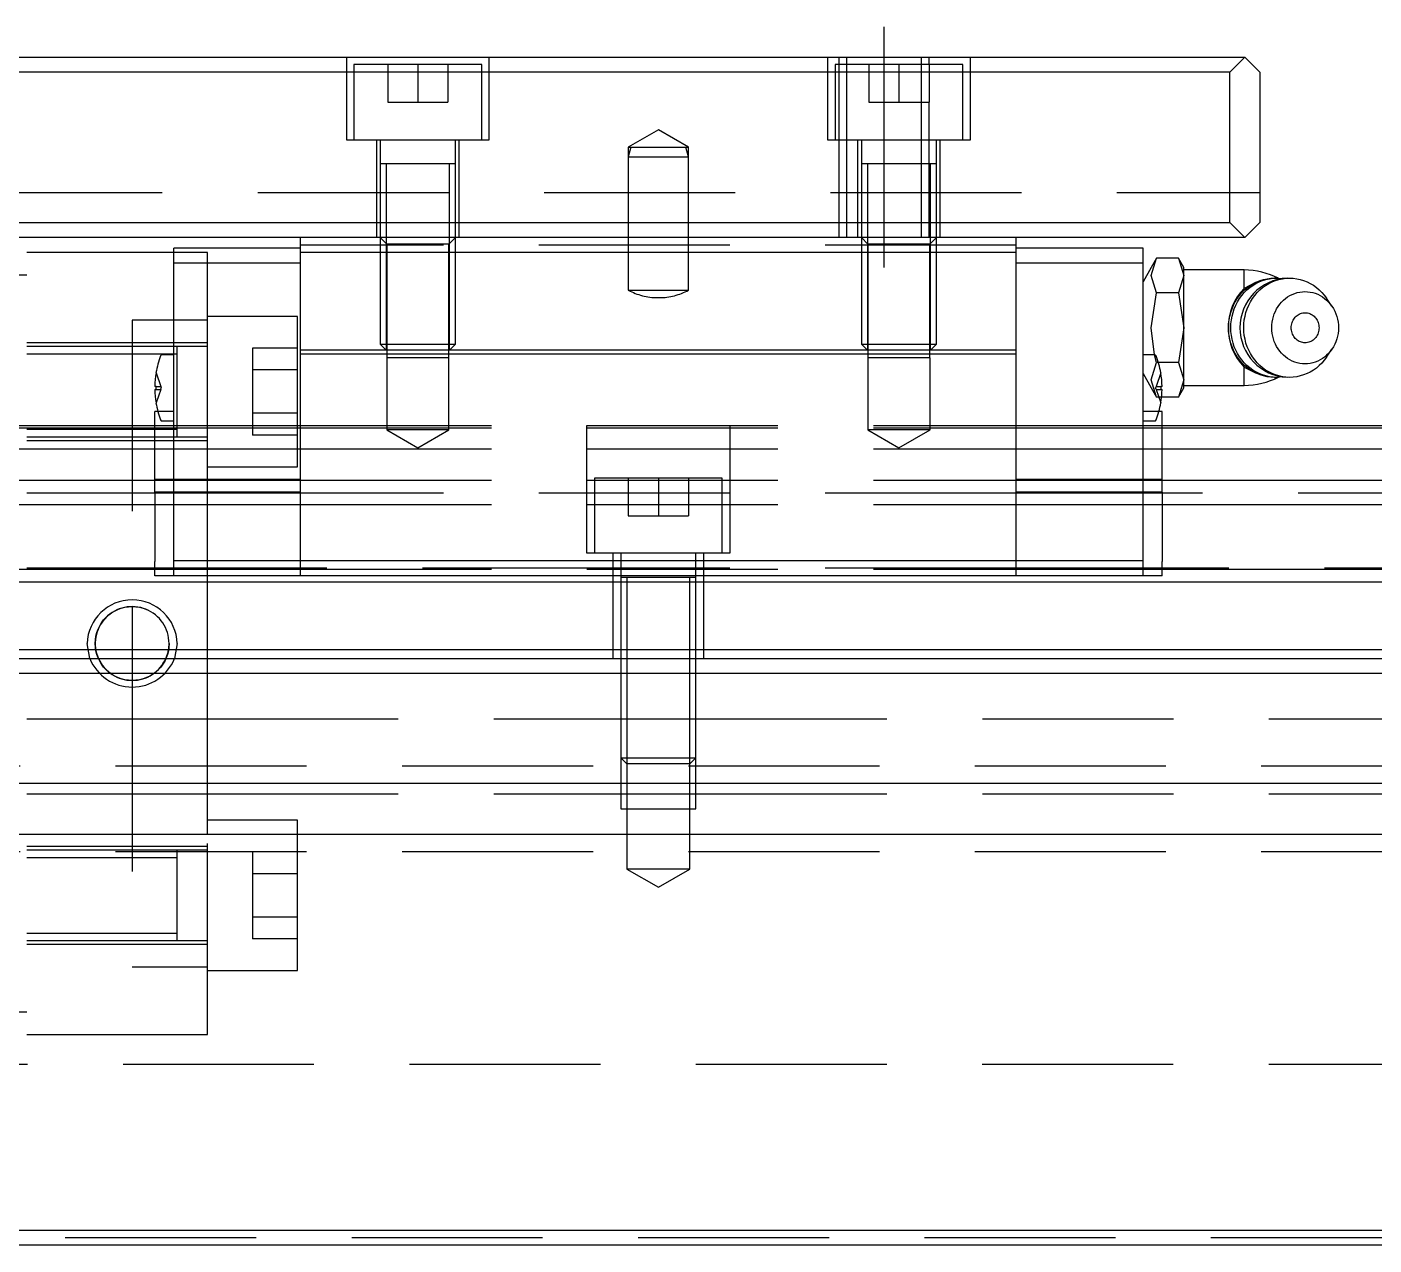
# Model space of a CAD drawing. Extents: x -10 to 1006, y -331 to 120.
# Drawn here: x 398 to 487.6, y -302.4 to -221.4 of the extents above; entities that cross this region are included whole.
import ezdxf

# ---------------------------------------------------------------- set-up
doc = ezdxf.new("R2010")
doc.units = 0
doc.linetypes.add('CENTER', pattern=[50.8, 31.75, -6.35, 6.35, -6.35])
doc.linetypes.add('DASHED', pattern=[19.05, 12.7, -6.35])
doc.layers.get('0').update_dxf_attribs({"linetype": 'CONTINUOUS'})
doc.layers.add('CENTER', color=1, linetype='CENTER')

msp = doc.modelspace()

# ---------------------------------------------------------------- linework, layer by layer
at = {"color": 7, "linetype": 'CONTINUOUS'}
for p, q in [((281, -223.36), (479, -223.36)), ((479, -223.36), (478, -224.36)), ((480, -224.36), (479, -223.36)), ((478, -224.36), (282, -224.36)), ((478, -234.36), (478, -224.36)), ((480, -224.36), (480, -234.36)), ((426.5, -230.46), (421.5, -230.46)), ((426.5, -230.46), (421.5, -230.46)), ((458.5, -230.46), (453.5, -230.46)), ((458.5, -230.46), (453.5, -230.46)), ((282, -234.36), (478, -234.36)), ((478, -234.36), (479, -235.36)), ((479, -235.36), (480, -234.36)), ((479, -235.36), (281, -235.36)), ((416.2, -236.36), (416.2, -235.36)), ((463.8, -236.36), (463.8, -235.36)), ((407.768, -236.36), (398, -236.36)), ((416.2, -236.06), (407.768, -236.06)), ((407.768, -237.06), (407.768, -236.06)), ((416.2, -242.86), (416.2, -236.36)), ((463.8, -236.36), (416.2, -236.36)), ((472.232, -236.06), (463.8, -236.06)), ((463.8, -242.86), (463.8, -236.36)), ((472.232, -237.06), (472.232, -236.06)), ((407.768, -256.86), (407.768, -237.06)), ((416.2, -237.06), (407.768, -237.06)), ((472.232, -237.06), (463.8, -237.06)), ((472.232, -256.86), (472.232, -237.06)), ((472.778, -237.36), (472.232, -238.305)), ((473.135, -236.741), (472.778, -237.36)), ((472.778, -237.896), (473.135, -236.741)), ((474.6, -236.741), (473.135, -236.741)), ((474.6, -236.741), (474.599, -236.74)), ((474.957, -237.36), (474.6, -236.741)), ((474.6, -236.741), (474.957, -237.896)), ((474.957, -237.896), (474.957, -237.36)), ((473.135, -239.051), (472.778, -237.896)), ((474.957, -237.896), (474.6, -239.051)), ((478.957, -237.51), (474.957, -237.51)), ((474.957, -241.36), (474.957, -237.896)), ((478.957, -238.747), (478.957, -237.51)), ((479.585, -238.42), (479.802, -238.311)), ((479.738, -238.42), (479.955, -238.311)), ((479.802, -238.311), (480.027, -238.222)), ((479.955, -238.311), (480.18, -238.222)), ((480.027, -238.222), (480.257, -238.151)), ((480.18, -238.222), (480.41, -238.151)), ((480.257, -238.151), (480.492, -238.101)), ((480.41, -238.151), (480.645, -238.101)), ((480.492, -238.101), (480.729, -238.07)), ((480.597, -238.42), (480.815, -238.311)), ((480.645, -238.101), (480.883, -238.07)), ((480.729, -238.07), (480.969, -238.06)), ((480.815, -238.311), (481.039, -238.222)), ((480.883, -238.07), (481.122, -238.06)), ((481.122, -238.06), (480.969, -238.06)), ((481.039, -238.222), (481.27, -238.151)), ((481.122, -238.06), (481.534, -238.09)), ((481.27, -238.151), (481.504, -238.101)), ((481.504, -238.101), (481.742, -238.07)), ((481.742, -238.07), (481.981, -238.06)), ((481.981, -238.06), (482.219, -238.07)), ((482.219, -238.07), (482.455, -238.1)), ((482.455, -238.1), (482.688, -238.15)), ((482.688, -238.15), (482.916, -238.219)), ((482.916, -238.219), (483.14, -238.307)), ((483.14, -238.307), (483.356, -238.414)), ((472.778, -241.36), (473.135, -239.051)), ((474.6, -239.051), (473.135, -239.051)), ((474.6, -239.051), (474.957, -241.36)), ((478.502, -239.42), (478.65, -239.217)), ((478.65, -239.217), (478.813, -239.027)), ((478.655, -239.42), (478.803, -239.217)), ((478.803, -239.217), (478.966, -239.027)), ((478.813, -239.027), (478.989, -238.851)), ((479.718, -238.351), (478.957, -238.747)), ((478.966, -239.027), (479.142, -238.851)), ((478.989, -238.851), (479.177, -238.69)), ((479.142, -238.851), (479.33, -238.69)), ((479.177, -238.69), (479.376, -238.546)), ((479.33, -238.69), (479.529, -238.546)), ((479.376, -238.546), (479.585, -238.42)), ((479.515, -239.42), (479.663, -239.217)), ((479.529, -238.546), (479.738, -238.42)), ((479.663, -239.217), (479.826, -239.027)), ((479.826, -239.027), (480.001, -238.851)), ((480.001, -238.851), (480.189, -238.69)), ((480.189, -238.69), (480.388, -238.546)), ((480.388, -238.546), (480.597, -238.42)), ((481.851, -239.317), (482.002, -239.225)), ((482.002, -239.225), (482.159, -239.146)), ((482.159, -239.146), (482.322, -239.08)), ((482.322, -239.08), (482.489, -239.028)), ((482.489, -239.028), (482.659, -238.991)), ((482.659, -238.991), (482.831, -238.968)), ((482.831, -238.968), (483.005, -238.96)), ((483.005, -238.96), (483.178, -238.967)), ((483.178, -238.967), (483.351, -238.988)), ((483.351, -238.988), (483.521, -239.023)), ((483.356, -238.414), (483.563, -238.539)), ((483.521, -239.023), (483.688, -239.073)), ((483.563, -238.539), (483.762, -238.681)), ((483.688, -239.073), (483.852, -239.138)), ((483.762, -238.681), (483.949, -238.839)), ((483.852, -239.138), (484.01, -239.215)), ((483.949, -238.839), (484.124, -239.013)), ((484.01, -239.215), (484.162, -239.306)), ((484.124, -239.013), (484.287, -239.2)), ((484.287, -239.2), (484.435, -239.401)), ((478.069, -240.34), (478.152, -240.097)), ((478.152, -240.097), (478.252, -239.862)), ((478.222, -240.34), (478.305, -240.097)), ((478.252, -239.862), (478.369, -239.636)), ((478.305, -240.097), (478.405, -239.862)), ((478.369, -239.636), (478.502, -239.42)), ((478.405, -239.862), (478.522, -239.636)), ((478.522, -239.636), (478.655, -239.42)), ((479.082, -240.34), (479.165, -240.097)), ((479.165, -240.097), (479.265, -239.862)), ((479.265, -239.862), (479.382, -239.636)), ((479.382, -239.636), (479.515, -239.42)), ((481.038, -240.273), (481.122, -240.109)), ((481.122, -240.109), (481.218, -239.953)), ((481.218, -239.953), (481.326, -239.805)), ((481.326, -239.805), (481.443, -239.667)), ((481.443, -239.667), (481.57, -239.539)), ((481.57, -239.539), (481.707, -239.422)), ((481.707, -239.422), (481.851, -239.317)), ((484.162, -239.306), (484.307, -239.409)), ((484.307, -239.409), (484.444, -239.525)), ((484.799, -239.935), (484.435, -239.401)), ((484.444, -239.525), (484.572, -239.652)), ((484.572, -239.652), (484.691, -239.789)), ((484.691, -239.789), (484.799, -239.935)), ((484.799, -239.935), (484.898, -240.093)), ((484.898, -240.093), (484.985, -240.259)), ((477.929, -241.101), (477.957, -240.844)), ((477.957, -240.844), (478.004, -240.59)), ((478.004, -240.59), (478.069, -240.34)), ((478.082, -241.101), (478.111, -240.844)), ((478.111, -240.844), (478.157, -240.59)), ((478.157, -240.59), (478.222, -240.34)), ((478.942, -241.101), (478.97, -240.844)), ((478.97, -240.844), (479.017, -240.59)), ((479.017, -240.59), (479.082, -240.34)), ((480.804, -241.172), (480.825, -240.986)), ((480.825, -240.986), (480.858, -240.801)), ((480.858, -240.801), (480.905, -240.62)), ((480.905, -240.62), (480.965, -240.444)), ((480.965, -240.444), (481.038, -240.273)), ((482.122, -241.101), (482.147, -241.018)), ((482.147, -241.018), (482.177, -240.937)), ((482.177, -240.937), (482.215, -240.86)), ((482.215, -240.86), (482.258, -240.786)), ((482.258, -240.786), (482.307, -240.717)), ((482.307, -240.717), (482.361, -240.653)), ((482.361, -240.653), (482.421, -240.594)), ((482.421, -240.594), (482.485, -240.541)), ((482.485, -240.541), (482.553, -240.494)), ((482.553, -240.494), (482.624, -240.454)), ((482.624, -240.454), (482.699, -240.42)), ((482.699, -240.42), (482.776, -240.394)), ((482.776, -240.394), (482.854, -240.375)), ((482.854, -240.375), (482.934, -240.364)), ((482.934, -240.364), (483.015, -240.36)), ((483.015, -240.36), (483.095, -240.364)), ((483.095, -240.364), (483.175, -240.375)), ((483.175, -240.375), (483.254, -240.394)), ((483.254, -240.394), (483.331, -240.42)), ((483.331, -240.42), (483.405, -240.454)), ((483.405, -240.454), (483.477, -240.494)), ((483.477, -240.494), (483.545, -240.541)), ((483.545, -240.541), (483.609, -240.594)), ((483.609, -240.594), (483.668, -240.653)), ((483.668, -240.653), (483.722, -240.717)), ((483.722, -240.717), (483.771, -240.786)), ((483.771, -240.786), (483.815, -240.86)), ((483.815, -240.86), (483.852, -240.937)), ((483.852, -240.937), (483.883, -241.018)), ((483.883, -241.018), (483.907, -241.101)), ((484.985, -240.259), (485.059, -240.432)), ((485.059, -240.432), (485.121, -240.61)), ((485.121, -240.61), (485.169, -240.793)), ((485.169, -240.793), (485.204, -240.98)), ((485.204, -240.98), (485.225, -241.17)), ((473, -243.158), (472.778, -241.36)), ((474.957, -241.36), (474.6, -243.669)), ((474.957, -244.824), (474.957, -241.36)), ((477.92, -241.36), (477.929, -241.101)), ((477.929, -241.619), (477.92, -241.36)), ((477.957, -241.876), (477.929, -241.619)), ((478.004, -242.13), (477.957, -241.876)), ((478.073, -241.36), (478.082, -241.101)), ((478.082, -241.619), (478.073, -241.36)), ((478.111, -241.876), (478.082, -241.619)), ((478.157, -242.13), (478.111, -241.876)), ((478.933, -241.36), (478.942, -241.101)), ((478.942, -241.619), (478.933, -241.36)), ((478.97, -241.876), (478.942, -241.619)), ((479.017, -242.13), (478.97, -241.876)), ((480.797, -241.36), (480.804, -241.172)), ((480.804, -241.548), (480.797, -241.36)), ((480.825, -241.734), (480.804, -241.548)), ((480.858, -241.919), (480.825, -241.734)), ((480.905, -242.1), (480.858, -241.919)), ((482.091, -241.36), (482.094, -241.273)), ((482.094, -241.447), (482.091, -241.36)), ((482.094, -241.273), (482.105, -241.186)), ((482.105, -241.534), (482.094, -241.447)), ((482.105, -241.186), (482.122, -241.101)), ((482.122, -241.619), (482.105, -241.534)), ((482.147, -241.702), (482.122, -241.619)), ((482.177, -241.783), (482.147, -241.702)), ((482.215, -241.86), (482.177, -241.783)), ((482.258, -241.934), (482.215, -241.86)), ((483.815, -241.86), (483.771, -241.934)), ((483.852, -241.783), (483.815, -241.86)), ((483.883, -241.702), (483.852, -241.783)), ((483.907, -241.619), (483.883, -241.702)), ((483.907, -241.101), (483.925, -241.186)), ((483.925, -241.534), (483.907, -241.619)), ((483.925, -241.186), (483.935, -241.273)), ((483.935, -241.447), (483.925, -241.534)), ((483.935, -241.273), (483.939, -241.36)), ((483.939, -241.36), (483.935, -241.447)), ((485.204, -241.74), (485.169, -241.927)), ((485.225, -241.55), (485.204, -241.74)), ((485.225, -241.17), (485.232, -241.36)), ((485.232, -241.36), (485.225, -241.55)), ((478.069, -242.38), (478.004, -242.13)), ((478.152, -242.623), (478.069, -242.38)), ((478.252, -242.858), (478.152, -242.623)), ((478.222, -242.38), (478.157, -242.13)), ((478.305, -242.623), (478.222, -242.38)), ((478.405, -242.858), (478.305, -242.623)), ((479.082, -242.38), (479.017, -242.13)), ((479.165, -242.623), (479.082, -242.38)), ((479.265, -242.858), (479.165, -242.623)), ((480.965, -242.276), (480.905, -242.1)), ((481.038, -242.447), (480.965, -242.276)), ((481.122, -242.611), (481.038, -242.447)), ((481.218, -242.767), (481.122, -242.611)), ((481.326, -242.915), (481.218, -242.767)), ((482.307, -242.003), (482.258, -241.934)), ((482.361, -242.067), (482.307, -242.003)), ((482.421, -242.126), (482.361, -242.067)), ((482.485, -242.179), (482.421, -242.126)), ((482.553, -242.226), (482.485, -242.179)), ((482.624, -242.266), (482.553, -242.226)), ((482.699, -242.3), (482.624, -242.266)), ((482.776, -242.326), (482.699, -242.3)), ((482.854, -242.345), (482.776, -242.326)), ((482.934, -242.356), (482.854, -242.345)), ((483.015, -242.36), (482.934, -242.356)), ((483.095, -242.356), (483.015, -242.36)), ((483.175, -242.345), (483.095, -242.356)), ((483.254, -242.326), (483.175, -242.345)), ((483.331, -242.3), (483.254, -242.326)), ((483.405, -242.266), (483.331, -242.3)), ((483.477, -242.226), (483.405, -242.266)), ((483.545, -242.179), (483.477, -242.226)), ((483.609, -242.126), (483.545, -242.179)), ((483.668, -242.067), (483.609, -242.126)), ((483.722, -242.003), (483.668, -242.067)), ((483.771, -241.934), (483.722, -242.003)), ((484.435, -243.319), (484.799, -242.785)), ((484.799, -242.785), (484.691, -242.931)), ((484.898, -242.627), (484.799, -242.785)), ((484.985, -242.461), (484.898, -242.627)), ((485.059, -242.288), (484.985, -242.461)), ((485.121, -242.11), (485.059, -242.288)), ((485.169, -241.927), (485.121, -242.11)), ((407.768, -243.16), (406.986, -243.16)), ((416.2, -243.11), (416.2, -242.86)), ((463.8, -242.86), (416.2, -242.86)), ((416.2, -256.86), (416.2, -243.11)), ((463.8, -243.11), (416.2, -243.11)), ((463.8, -243.11), (463.8, -242.86)), ((463.8, -256.86), (463.8, -243.11)), ((473.014, -243.16), (472.232, -243.16)), ((474.6, -243.669), (473.257, -243.669)), ((474.6, -243.669), (474.957, -244.824)), ((478.369, -243.084), (478.252, -242.858)), ((478.502, -243.3), (478.369, -243.084)), ((478.522, -243.084), (478.405, -242.858)), ((478.65, -243.503), (478.502, -243.3)), ((478.655, -243.3), (478.522, -243.084)), ((478.813, -243.693), (478.65, -243.503)), ((478.803, -243.503), (478.655, -243.3)), ((478.966, -243.693), (478.803, -243.503)), ((478.989, -243.869), (478.813, -243.693)), ((479.142, -243.869), (478.966, -243.693)), ((479.382, -243.084), (479.265, -242.858)), ((479.515, -243.3), (479.382, -243.084)), ((479.663, -243.503), (479.515, -243.3)), ((479.826, -243.694), (479.663, -243.503)), ((480.001, -243.869), (479.826, -243.694)), ((481.443, -243.053), (481.326, -242.915)), ((481.57, -243.181), (481.443, -243.053)), ((481.707, -243.298), (481.57, -243.181)), ((481.851, -243.403), (481.707, -243.298)), ((482.002, -243.495), (481.851, -243.403)), ((482.159, -243.574), (482.002, -243.495)), ((482.322, -243.64), (482.159, -243.574)), ((482.489, -243.692), (482.322, -243.64)), ((482.659, -243.729), (482.489, -243.692)), ((483.521, -243.697), (483.351, -243.732)), ((483.688, -243.647), (483.521, -243.697)), ((483.852, -243.582), (483.688, -243.647)), ((484.01, -243.505), (483.852, -243.582)), ((484.124, -243.707), (483.949, -243.881)), ((484.162, -243.414), (484.01, -243.505)), ((484.287, -243.52), (484.124, -243.707)), ((484.307, -243.311), (484.162, -243.414)), ((484.435, -243.319), (484.287, -243.52)), ((484.444, -243.195), (484.307, -243.311)), ((484.572, -243.068), (484.444, -243.195)), ((484.691, -242.931), (484.572, -243.068)), ((478.957, -243.973), (479.717, -244.369)), ((478.957, -245.21), (478.957, -243.973)), ((479.177, -244.03), (478.989, -243.869)), ((479.33, -244.03), (479.142, -243.869)), ((479.376, -244.174), (479.177, -244.03)), ((479.529, -244.174), (479.33, -244.03)), ((479.585, -244.3), (479.376, -244.174)), ((479.738, -244.3), (479.529, -244.174)), ((479.802, -244.409), (479.585, -244.3)), ((479.955, -244.409), (479.738, -244.3)), ((480.027, -244.498), (479.802, -244.409)), ((480.18, -244.498), (479.955, -244.409)), ((480.189, -244.03), (480.001, -243.869)), ((480.257, -244.569), (480.027, -244.498)), ((480.41, -244.569), (480.18, -244.498)), ((480.388, -244.174), (480.189, -244.03)), ((480.492, -244.619), (480.257, -244.569)), ((480.597, -244.3), (480.388, -244.174)), ((480.645, -244.619), (480.41, -244.569)), ((480.815, -244.409), (480.597, -244.3)), ((481.039, -244.499), (480.815, -244.409)), ((481.27, -244.569), (481.039, -244.499)), ((481.505, -244.619), (481.27, -244.569)), ((482.688, -244.57), (482.455, -244.62)), ((482.831, -243.752), (482.659, -243.729)), ((482.917, -244.501), (482.688, -244.57)), ((483.005, -243.76), (482.831, -243.752)), ((483.14, -244.413), (482.917, -244.501)), ((483.178, -243.753), (483.005, -243.76)), ((483.356, -244.306), (483.14, -244.413)), ((483.351, -243.732), (483.178, -243.753)), ((483.564, -244.181), (483.356, -244.306)), ((483.762, -244.039), (483.564, -244.181)), ((483.949, -243.881), (483.762, -244.039)), ((406.584, -245.26), (406.502, -245.26)), ((406.502, -245.46), (406.584, -245.46)), ((406.584, -245.46), (406.584, -245.26)), ((473.416, -245.26), (473.416, -245.46)), ((473.498, -245.26), (473.416, -245.26)), ((473.416, -245.46), (473.498, -245.46)), ((474.957, -244.824), (474.6, -245.979)), ((474.6, -245.979), (474.957, -245.36)), ((474.957, -245.36), (474.957, -244.824)), ((474.957, -245.21), (478.957, -245.21)), ((480.729, -244.65), (480.492, -244.619)), ((480.883, -244.65), (480.645, -244.619)), ((480.969, -244.66), (480.729, -244.65)), ((481.122, -244.66), (480.883, -244.65)), ((480.969, -244.66), (481.122, -244.66)), ((481.534, -244.63), (481.122, -244.66)), ((481.742, -244.65), (481.505, -244.619)), ((481.982, -244.66), (481.742, -244.65)), ((482.219, -244.65), (481.982, -244.66)), ((482.455, -244.62), (482.219, -244.65)), ((474.6, -245.979), (473.467, -245.979)), ((474.599, -245.98), (474.6, -245.979)), ((406.5, -249.53), (406.5, -246.93)), ((406.709, -246.93), (406.5, -246.93)), ((473.5, -246.93), (473.291, -246.93)), ((473.5, -249.53), (473.5, -246.93)), ((353.5, -247.86), (406.5, -247.86)), ((353.5, -248.024), (406.5, -248.024)), ((406.986, -247.56), (407.768, -247.56)), ((472.232, -247.56), (473.014, -247.56)), ((473.5, -247.86), (760, -247.86)), ((473.5, -248.024), (760, -248.024)), ((353.5, -249.422), (406.5, -249.422)), ((406.5, -251.443), (406.5, -249.53)), ((473.5, -249.422), (760, -249.422)), ((473.5, -251.443), (473.5, -249.53)), ((353.5, -251.498), (406.5, -251.498)), ((406.5, -252.288), (406.5, -251.443)), ((407.768, -251.443), (406.5, -251.443)), ((473.5, -251.443), (472.232, -251.443)), ((473.5, -252.288), (473.5, -251.443)), ((473.5, -251.498), (760, -251.498)), ((406.5, -252.288), (406.5, -256.898)), ((407.768, -252.288), (406.5, -252.288)), ((473.5, -252.288), (472.232, -252.288)), ((473.5, -252.288), (473.5, -256.898)), ((353.5, -253.119), (406.5, -253.119)), ((473.5, -253.119), (760, -253.119)), ((406.5, -257.86), (406.5, -256.898)), ((416.2, -256.86), (407.768, -256.86)), ((407.768, -257.86), (407.768, -256.86)), ((416.2, -257.86), (416.2, -256.86)), ((463.8, -256.86), (416.2, -256.86)), ((472.232, -256.86), (463.8, -256.86)), ((463.8, -257.86), (463.8, -256.86)), ((472.232, -257.86), (472.232, -256.86)), ((473.5, -257.86), (473.5, -256.898)), ((353.5, -257.412), (406.5, -257.412)), ((407.768, -257.86), (406.5, -257.86)), ((416.2, -257.86), (407.768, -257.86)), ((463.8, -257.86), (416.2, -257.86)), ((442.5, -257.96), (437.5, -257.96)), ((472.232, -257.86), (463.8, -257.86)), ((473.5, -257.86), (472.232, -257.86)), ((473.5, -257.412), (760, -257.412)), ((0, -258.26), (760, -258.26)), ((0, -262.76), (760, -262.76)), ((1, -263.36), (759, -263.36)), ((758, -264.36), (2, -264.36)), ((758, -271.66), (2, -271.66)), ((758, -275.06), (2, -275.06)), ((2, -301.36), (758, -301.36)), ((759, -302.36), (1, -302.36))]:
    msp.add_line(p, q, dxfattribs=at)
at = {"color": 3, "linetype": 'DASHED'}
for p, q in [((419.25, -223.36), (419.25, -228.86)), ((419.75, -223.86), (419.75, -228.86)), ((428.25, -223.86), (419.75, -223.86)), ((422, -223.86), (422, -226.36)), ((424, -223.86), (424, -226.36)), ((426, -223.86), (426, -226.36)), ((428.25, -228.86), (428.25, -223.86)), ((428.75, -228.86), (428.75, -223.36)), ((451.25, -223.36), (451.25, -228.86)), ((451.75, -223.86), (451.75, -228.86)), ((460.25, -223.86), (451.75, -223.86)), ((452, -223.36), (452, -223.86)), ((452, -223.86), (452, -228.86)), ((452.5, -223.36), (452.5, -235.36)), ((454, -223.86), (454, -226.36)), ((456, -223.86), (456, -226.36)), ((457.5, -235.36), (457.5, -223.36)), ((458, -223.86), (458, -223.36)), ((458, -223.86), (458, -226.36)), ((460.25, -228.86), (460.25, -223.86)), ((460.75, -228.86), (460.75, -223.36)), ((422, -226.36), (424, -226.36)), ((424, -226.36), (426, -226.36)), ((454, -226.36), (456, -226.36)), ((456, -226.36), (458, -226.36)), ((458, -228.86), (458, -226.36)), ((440, -228.205), (438, -229.36)), ((442, -229.36), (440, -228.205)), ((419.25, -228.86), (428.75, -228.86)), ((421.25, -228.86), (421.25, -235.36)), ((421.5, -228.86), (421.5, -230.46)), ((426.5, -230.46), (426.5, -228.86)), ((426.75, -235.36), (426.75, -228.86)), ((438, -229.36), (438, -229.99)), ((438.169, -229.36), (438, -229.99)), ((438, -229.36), (440, -229.36)), ((440, -229.36), (442, -229.36)), ((442, -229.99), (441.831, -229.36)), ((442, -229.99), (442, -229.36)), ((451.25, -228.86), (460.75, -228.86)), ((452, -228.86), (452, -235.36)), ((453.25, -228.86), (453.25, -235.36)), ((453.5, -228.86), (453.5, -230.46)), ((458, -230.46), (458, -228.86)), ((458.5, -230.46), (458.5, -228.86)), ((458.75, -235.36), (458.75, -228.86)), ((438, -229.99), (438, -235.36)), ((438, -229.99), (442, -229.99)), ((442, -235.36), (442, -229.99)), ((421.5, -230.455), (421.5, -230.46)), ((421.5, -230.46), (421.5, -235.36)), ((421.5, -230.46), (421.5, -230.465)), ((426.5, -230.46), (421.5, -230.46)), ((421.9, -230.46), (421.9, -235.36)), ((426.1, -235.36), (426.1, -230.46)), ((426.5, -230.46), (426.5, -230.455)), ((426.5, -235.36), (426.5, -230.46)), ((426.5, -230.465), (426.5, -230.46)), ((453.5, -230.455), (453.5, -230.46)), ((453.5, -230.46), (453.5, -230.465)), ((453.5, -230.46), (453.5, -235.36)), ((458.5, -230.46), (453.5, -230.46)), ((453.9, -230.46), (453.9, -235.36)), ((458, -235.36), (458, -230.46)), ((458.1, -235.36), (458.1, -230.46)), ((458.5, -230.46), (458.5, -230.455)), ((458.5, -230.465), (458.5, -230.46)), ((458.5, -235.36), (458.5, -230.46)), ((280, -232.36), (480, -232.36)), ((421.5, -235.36), (421.938, -235.798)), ((421.5, -235.36), (421.5, -242.46)), ((426.5, -235.36), (421.5, -235.36)), ((421.9, -235.36), (421.9, -242.86)), ((426.062, -235.798), (426.5, -235.36)), ((426.1, -242.86), (426.1, -235.36)), ((426.5, -242.46), (426.5, -235.36)), ((438, -235.36), (438, -238.86)), ((442, -238.86), (442, -235.36)), ((453.5, -235.36), (453.938, -235.798)), ((453.5, -235.36), (453.5, -242.46)), ((458.5, -235.36), (453.5, -235.36)), ((453.9, -235.36), (453.9, -242.86)), ((458.062, -235.798), (458.5, -235.36)), ((458.1, -242.86), (458.1, -235.36)), ((458.5, -242.46), (458.5, -235.36)), ((410, -236.36), (407.768, -236.36)), ((410, -247.86), (410, -236.36)), ((463.8, -235.86), (416.2, -235.86)), ((421.938, -235.798), (421.938, -243.36)), ((426.062, -235.798), (421.938, -235.798)), ((426.062, -243.36), (426.062, -235.798)), ((453.938, -235.798), (453.938, -243.36)), ((458.062, -235.798), (453.938, -235.798)), ((458.062, -243.36), (458.062, -235.798)), ((398, -237.86), (396.5, -237.86)), ((438, -238.86), (442, -238.86)), ((439.937, -239.36), (440.063, -239.36)), ((410, -240.86), (405, -240.86)), ((405, -240.86), (405, -259.901)), ((416, -240.61), (410, -240.61)), ((416, -247.86), (416, -240.61)), ((410, -242.36), (398, -242.36)), ((407.768, -242.61), (398, -242.61)), ((408, -242.61), (407.768, -242.61)), ((408, -242.61), (407.995, -242.61)), ((408.005, -242.61), (408, -242.61)), ((410, -242.61), (408, -242.61)), ((408, -248.61), (408, -242.61)), ((408, -245.61), (408, -242.61)), ((408, -245.45), (408, -242.61)), ((416, -242.723), (413, -242.723)), ((413, -242.723), (413, -244.167)), ((421.5, -242.46), (421.9, -242.86)), ((421.5, -242.46), (426.5, -242.46)), ((426.1, -242.86), (426.5, -242.46)), ((453.5, -242.46), (453.9, -242.86)), ((453.5, -242.46), (458.5, -242.46)), ((458.1, -242.86), (458.5, -242.46)), ((407.768, -243.11), (398, -243.11)), ((408, -243.11), (407.768, -243.11)), ((421.933, -243.36), (421.933, -248.16)), ((426.067, -243.36), (421.933, -243.36)), ((426.067, -248.16), (426.067, -243.36)), ((453.933, -243.36), (453.933, -248.16)), ((458.067, -243.36), (453.933, -243.36)), ((458.067, -248.16), (458.067, -243.36)), ((472.778, -244.824), (473.135, -243.669)), ((473.135, -243.669), (473, -243.158)), ((473.257, -243.669), (473.135, -243.669)), ((406.584, -244.36), (406.584, -244.362)), ((406.584, -244.36), (406.584, -244.362)), ((406.584, -244.36), (406.584, -244.362)), ((406.584, -244.36), (406.584, -244.362)), ((406.584, -244.362), (406.9, -245.26)), ((416, -244.167), (413, -244.167)), ((413, -244.167), (413, -247.053)), ((472.232, -244.415), (472.778, -245.36)), ((473.416, -244.362), (473.1, -245.26)), ((473.416, -244.362), (473.416, -244.36)), ((473.416, -244.362), (473.416, -244.36)), ((406.584, -245.26), (406.9, -245.26)), ((406.9, -245.46), (406.584, -246.358)), ((406.584, -245.46), (406.9, -245.46)), ((406.9, -245.26), (406.935, -245.36)), ((406.9, -245.46), (406.935, -245.36)), ((408, -247.86), (408, -245.45)), ((473.135, -245.979), (472.778, -244.824)), ((472.778, -245.36), (473.135, -245.979)), ((473.1, -245.26), (473.065, -245.36)), ((473.1, -245.46), (473.065, -245.36)), ((473.1, -245.26), (473.416, -245.26)), ((473.1, -245.46), (473.416, -246.358)), ((473.1, -245.46), (473.416, -245.46)), ((406.584, -246.358), (406.584, -246.36)), ((406.584, -246.358), (406.584, -246.36)), ((473.467, -245.979), (473.135, -245.979)), ((473.416, -246.36), (473.416, -246.358)), ((473.416, -246.36), (473.416, -246.358)), ((473.416, -246.36), (473.416, -246.358)), ((473.416, -246.36), (473.416, -246.358)), ((407.768, -246.93), (406.709, -246.93)), ((416, -247.053), (413, -247.053)), ((413, -247.053), (413, -248.497)), ((473.291, -246.93), (472.232, -246.93)), ((398, -248.11), (406.5, -248.11)), ((406.5, -247.86), (407.768, -247.86)), ((406.5, -248.024), (407.768, -248.024)), ((406.5, -248.11), (407.768, -248.11)), ((407.768, -247.86), (416.2, -247.86)), ((407.768, -248.024), (416.2, -248.024)), ((407.768, -248.11), (408, -248.11)), ((408, -248.61), (408, -247.86)), ((410, -257.86), (410, -247.86)), ((416, -250.61), (416, -247.86)), ((416.2, -247.86), (463.8, -247.86)), ((416.2, -248.024), (463.8, -248.024)), ((421.933, -248.16), (424, -249.353)), ((426.067, -248.16), (421.933, -248.16)), ((424, -249.353), (426.067, -248.16)), ((435.25, -256.36), (435.25, -247.86)), ((444.75, -247.86), (444.75, -256.36)), ((453.933, -248.16), (456, -249.353)), ((458.067, -248.16), (453.933, -248.16)), ((456, -249.353), (458.067, -248.16)), ((463.8, -247.86), (472.232, -247.86)), ((463.8, -248.024), (472.232, -248.024)), ((472.232, -247.86), (473.5, -247.86)), ((472.232, -248.024), (473.5, -248.024)), ((398, -248.61), (406.5, -248.61)), ((398, -248.86), (410, -248.86)), ((406.5, -248.61), (407.768, -248.61)), ((407.768, -248.61), (408, -248.61)), ((407.995, -248.61), (408, -248.61)), ((408, -248.61), (408.005, -248.61)), ((408, -248.61), (410, -248.61)), ((416, -248.497), (413, -248.497)), ((406.5, -249.422), (407.768, -249.422)), ((407.768, -249.422), (416.2, -249.422)), ((416.2, -249.422), (463.8, -249.422)), ((463.8, -249.422), (472.232, -249.422)), ((472.232, -249.422), (473.5, -249.422)), ((410, -250.61), (416, -250.61)), ((406.5, -251.498), (407.768, -251.498)), ((416.2, -251.443), (407.768, -251.443)), ((407.768, -251.498), (416.2, -251.498)), ((416.2, -251.498), (463.8, -251.498)), ((435.75, -251.36), (435.75, -256.36)), ((444.25, -251.36), (435.75, -251.36)), ((438, -251.36), (438, -253.86)), ((440, -251.36), (440, -253.86)), ((442, -251.36), (442, -253.86)), ((444.25, -256.36), (444.25, -251.36)), ((472.232, -251.443), (463.8, -251.443)), ((463.8, -251.498), (472.232, -251.498)), ((472.232, -251.498), (473.5, -251.498)), ((405, -252.36), (398, -252.36)), ((406.5, -252.36), (405, -252.36)), ((407.768, -252.36), (406.5, -252.36)), ((416.2, -252.288), (407.768, -252.288)), ((410, -252.36), (407.768, -252.36)), ((416.2, -252.36), (410, -252.36)), ((463.8, -252.36), (416.2, -252.36)), ((472.232, -252.288), (463.8, -252.288)), ((472.232, -252.36), (463.8, -252.36)), ((473.5, -252.36), (472.232, -252.36)), ((495.25, -252.36), (473.5, -252.36)), ((406.5, -253.119), (407.768, -253.119)), ((407.768, -253.119), (416.2, -253.119)), ((416.2, -253.119), (463.8, -253.119)), ((463.8, -253.119), (472.232, -253.119)), ((472.232, -253.119), (473.5, -253.119)), ((438, -253.86), (440, -253.86)), ((440, -253.86), (442, -253.86)), ((444.75, -256.36), (435.25, -256.36)), ((437, -257.86), (437, -256.36)), ((437.5, -256.36), (437.5, -257.86)), ((442.5, -257.86), (442.5, -256.36)), ((443, -256.36), (443, -257.86)), ((406.5, -257.36), (398, -257.36)), ((407.768, -257.36), (406.5, -257.36)), ((406.5, -257.412), (407.768, -257.412)), ((410, -257.36), (407.768, -257.36)), ((407.768, -257.412), (416.2, -257.412)), ((416.2, -257.36), (410, -257.36)), ((410, -263.36), (410, -257.86)), ((437, -257.36), (416.2, -257.36)), ((416.2, -257.412), (463.8, -257.412)), ((437.5, -257.36), (437, -257.36)), ((437, -263.36), (437, -257.86)), ((442.5, -257.36), (437.5, -257.36)), ((437.5, -257.86), (437.5, -257.96)), ((437.5, -257.955), (437.5, -257.96)), ((437.5, -257.96), (437.5, -263.36)), ((437.5, -257.96), (437.5, -257.965)), ((442.5, -257.96), (437.5, -257.96)), ((437.9, -257.96), (437.9, -263.36)), ((442.1, -263.36), (442.1, -257.96)), ((443, -257.36), (442.5, -257.36)), ((442.5, -257.96), (442.5, -257.86)), ((442.5, -257.96), (442.5, -257.955)), ((442.5, -263.36), (442.5, -257.96)), ((442.5, -257.965), (442.5, -257.96)), ((463.8, -257.36), (443, -257.36)), ((443, -257.86), (443, -263.36)), ((472.232, -257.36), (463.8, -257.36)), ((463.8, -257.412), (472.232, -257.412)), ((473.5, -257.36), (472.232, -257.36)), ((472.232, -257.412), (473.5, -257.412)), ((497, -257.36), (473.5, -257.36)), ((405, -259.901), (405, -263.36)), ((402.185, -263.36), (402, -262.36)), ((408, -262.36), (407.815, -263.36)), ((405, -263.36), (405, -264.813)), ((410, -271.66), (410, -263.36)), ((437.5, -263.36), (437.5, -269.96)), ((437.5, -263.36), (437.5, -269.96)), ((437.9, -263.36), (437.9, -270.36)), ((442.1, -270.36), (442.1, -263.36)), ((442.5, -269.96), (442.5, -263.36)), ((442.5, -269.96), (442.5, -263.36)), ((405, -264.818), (405, -283.86)), ((398, -267.36), (410, -267.36)), ((410, -267.36), (437.5, -267.36)), ((437.5, -267.36), (437.9, -267.36)), ((437.9, -267.36), (442.1, -267.36)), ((442.1, -267.36), (442.5, -267.36)), ((442.5, -267.36), (493.292, -267.36)), ((759.5, -270.51), (0.5, -270.51)), ((437.5, -269.96), (437.9, -270.36)), ((437.5, -269.96), (437.5, -271.66)), ((437.5, -269.96), (442.5, -269.96)), ((437.9, -270.36), (437.9, -273.36)), ((442.1, -270.36), (437.9, -270.36)), ((442.1, -270.36), (442.5, -269.96)), ((442.1, -273.36), (442.1, -270.36)), ((442.5, -271.66), (442.5, -269.96)), ((398, -272.36), (405, -272.36)), ((405, -272.36), (410, -272.36)), ((410, -275.06), (410, -271.66)), ((410, -272.36), (437.5, -272.36)), ((437.5, -271.66), (437.5, -273.36)), ((437.5, -272.36), (442.5, -272.36)), ((442.5, -273.36), (442.5, -271.66)), ((442.5, -272.36), (493.292, -272.36)), ((416, -274.11), (410, -274.11)), ((416, -275.06), (416, -274.11)), ((437.5, -273.36), (442.5, -273.36)), ((437.9, -273.36), (437.9, -277.36)), ((442.1, -277.36), (442.1, -273.36)), ((410, -288.36), (410, -275.06)), ((416, -284.11), (416, -275.06)), ((410, -275.86), (398, -275.86)), ((759.5, -276.21), (0.5, -276.21)), ((408, -276.11), (398, -276.11)), ((408, -276.61), (398, -276.61)), ((408, -276.11), (407.995, -276.11)), ((410, -276.11), (408, -276.11)), ((408.005, -276.11), (408, -276.11)), ((408, -278.95), (408, -276.11)), ((416, -276.223), (413, -276.223)), ((413, -276.223), (413, -277.667)), ((413, -277.667), (413, -280.553)), ((416, -277.667), (413, -277.667)), ((437.9, -277.36), (440, -278.572)), ((442.1, -277.36), (437.9, -277.36)), ((440, -278.572), (442.1, -277.36)), ((408, -282.11), (408, -278.95)), ((413, -280.553), (413, -281.997)), ((416, -280.553), (413, -280.553)), ((398, -281.61), (408, -281.61)), ((398, -282.11), (408.005, -282.11)), ((407.995, -282.11), (410, -282.11)), ((416, -281.997), (413, -281.997)), ((398, -282.36), (410, -282.36)), ((405, -283.86), (410, -283.86)), ((410, -284.11), (416, -284.11)), ((396.5, -286.86), (398, -286.86)), ((398, -288.36), (410, -288.36)), ((493.292, -290.36), (386.708, -290.36)), ((0.5, -301.86), (759.5, -301.86))]:
    msp.add_line(p, q, dxfattribs=at)
msp.add_circle((405, -262.36), 2.459, dxfattribs=at)
at = {"color": 7, "linetype": 'CONTINUOUS'}
for centre, radius, start, end in [((481.981, -241.36), 3.3, 92.91343, 180.00002), ((478.729, -243.506), 6, 65.106, 87.82141), ((481.403, -241.23), 3.485, 134.56639, 182.18458), ((481.373, -241.502), 3.456, 177.7054, 225.64142), ((481.981, -241.36), 3.3, 179.99998, 267.06257), ((412.5, -245.36), 6, 159.14941, 170.40593), ((406.986, -243.26), 0.1, 90, 159.14941), ((473.014, -243.26), 0.1, 20.85059, 90), ((467.5, -245.36), 6, 9.59407, 20.85059), ((412.5, -245.36), 5.999, 170.42033, 179.04489), ((467.5, -245.36), 5.999, 0.95511, 9.57967), ((412.5, -245.36), 5.999, 180.95511, 189.57967), ((467.5, -245.36), 5.999, 350.42033, 359.04489), ((478.729, -239.214), 6, 272.17859, 294.894), ((412.5, -245.36), 6, 189.59407, 200.85059), ((467.5, -245.36), 6, 339.14941, 350.40593), ((406.986, -247.46), 0.1, 200.85059, 270), ((473.014, -247.46), 0.1, 270, 339.14941)]:
    msp.add_arc(centre, radius, start, end, dxfattribs=at)
at = {"color": 3, "linetype": 'DASHED'}
for centre, radius, start, end in [((439.937, -235.36), 4, 241.03047, 270), ((440.063, -235.36), 4, 270, 298.96953), ((405, -262.464), 3.002, 1.98778, 178.01222), ((405, -262.36), 2.454, 0, 204.05297), ((405, -262.36), 2.454, 335.94703, 0), ((405, -262.22), 3.038, 202.04599, 337.95403), ((405, -262.36), 2.454, 204.05297, 335.94703)]:
    msp.add_arc(centre, radius, start, end, dxfattribs=at)
at = {"layer": 'CENTER', "color": 1, "linetype": 'CENTER'}
msp.add_line((455, -221.36), (455, -237.36), dxfattribs=at)

doc.saveas('drawing.dxf')
